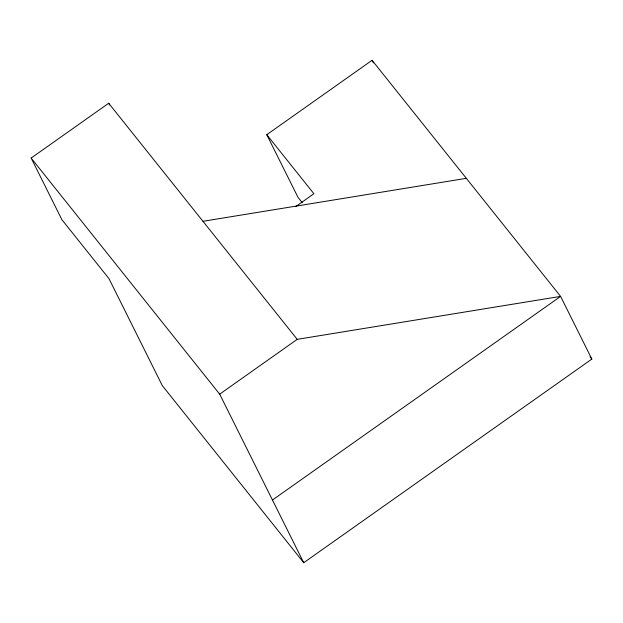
<?xml version="1.0" encoding="UTF-8"?>
<svg xmlns="http://www.w3.org/2000/svg" width="623" height="623" viewBox="0 0 623 623"><rect width="100%" height="100%" fill="white"/><g stroke="black" fill="none" stroke-linecap="round" stroke-linejoin="round"><path stroke-width="0.93" d="M31.15 158.063L108.698 103.247L297.226 339.348L560.599 296.384L591.85 359.074L303.72 562.717L162.323 385.645L108.994 278.683L61.864 219.654L31.15 158.063L219.678 394.157L303.72 562.717M302.264 202.685L298.028 197.39L266.776 134.7L372.063 60.283L560.599 296.384L272.461 500.028M295.699 206.595L313.906 193.73L266.776 134.7M219.678 394.157L297.226 339.348M202.966 221.297L466.331 178.334M590.028 356.792L591.85 359.074M372.063 60.283L373.372 62.9M108.698 103.247L109.562 104.983"/></g></svg>
